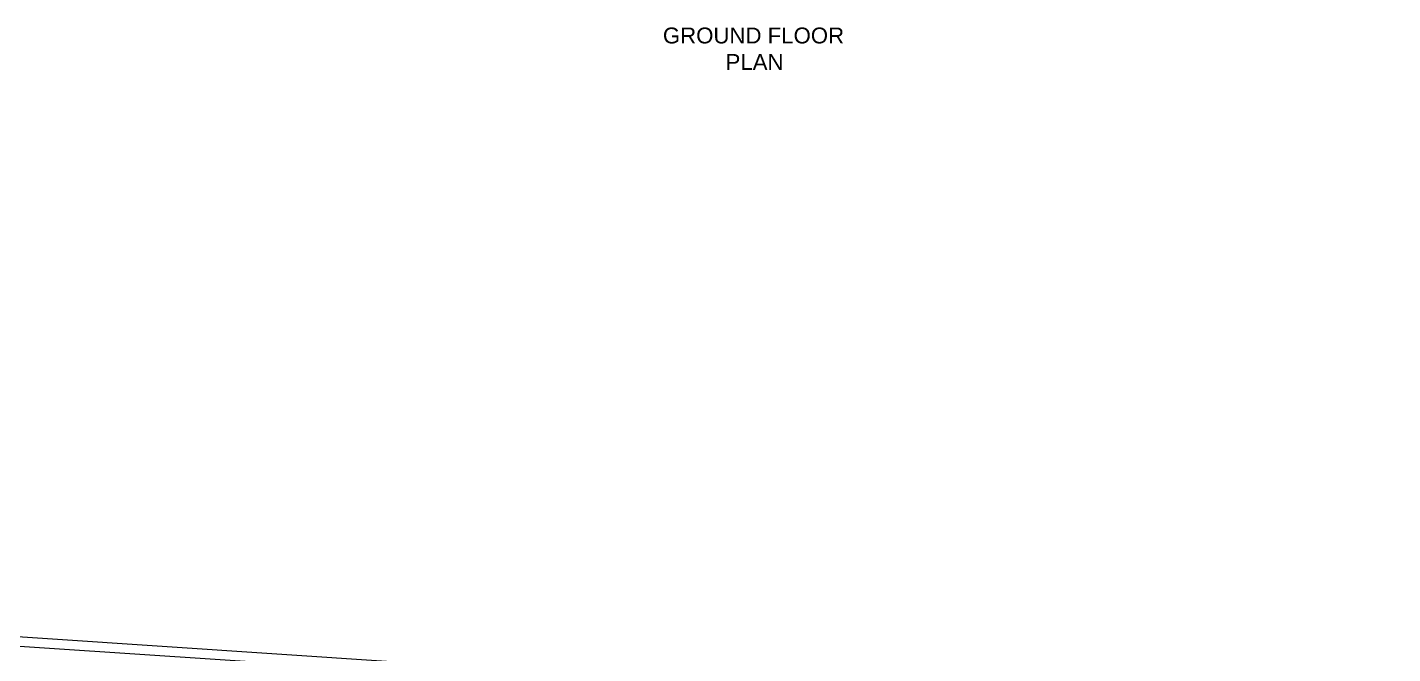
# Model space of a CAD drawing. Header units: metres. Extents: x 750 to 3116, y -341 to 1465.
# Drawn here: x 1494.9 to 1709.8, y 789 to 887.6 of the extents above; entities that cross this region are included whole.
import ezdxf

# ---------------------------------------------------------------- set-up
doc = ezdxf.new("R2010")
doc.units = ezdxf.units.M
doc.layers.add('Footpath', color=32, linetype='Continuous', lineweight=18)
doc.layers.add('Vehicular Road', color=253, linetype='Continuous', lineweight=20)
doc.layers.add('Text', color=7, linetype='Continuous')
doc.styles.get("Standard").update_dxf_attribs({"font": 'arial.ttf'})

msp = doc.modelspace()

# ---------------------------------------------------------------- linework, layer by layer
at = {"layer": 'Footpath'}
msp.add_lwpolyline([(2216.125, 835.191), (2176.415, 832.32), (2151.526, 830.622), (2124.5, 829.272), (2102.592, 826.769), (2066.447, 817.739), (2027.786, 805.153), (1873.651, 758.598), (1866.076, 756.749), (1859.037, 756.042), (1845.561, 753.412), (1836.437, 751.854), (1826.794, 752.066), (1815.967, 753.762), (1802.486, 755.632), (1785.869, 757.277), (1777.954, 757.907), (1762.081, 761.309), (1746.359, 763.919), (1712.64, 767.057), (1620.187, 779.969), (1552.188, 787.74), (1444.636, 794.917)], dxfattribs=at)
at = {"layer": 'Vehicular Road'}
msp.add_lwpolyline([(2216.233, 833.695), (2176.52, 830.824), (2151.614, 829.125), (2124.623, 827.776), (2102.86, 825.29), (2066.861, 816.296), (2028.235, 803.722), (1874.046, 757.15), (1866.33, 755.267), (1859.256, 754.556), (1845.831, 751.937), (1836.548, 750.352), (1826.661, 750.568), (1815.748, 752.278), (1802.309, 754.142), (1785.735, 755.783), (1777.736, 756.42), (1761.801, 759.834), (1746.167, 762.431), (1712.467, 765.567), (1619.998, 778.481), (1552.053, 786.246), (1444.558, 793.418)], dxfattribs=at)

# ---------------------------------------------------------------- texts
at = {"layer": 'Text', "color": 30, "true_color": 0xf26722, "insert": (1593.309, 887.547), "char_height": 2.5, "attachment_point": 1}
msp.add_mtext_dynamic_manual_height_columns('\\pi1.58549;GROUND FLOOR \\P\\pi11.44821;PLAN', width=31.46395, gutter_width=0, heights=[8.606], dxfattribs=at)

doc.saveas('drawing.dxf')
